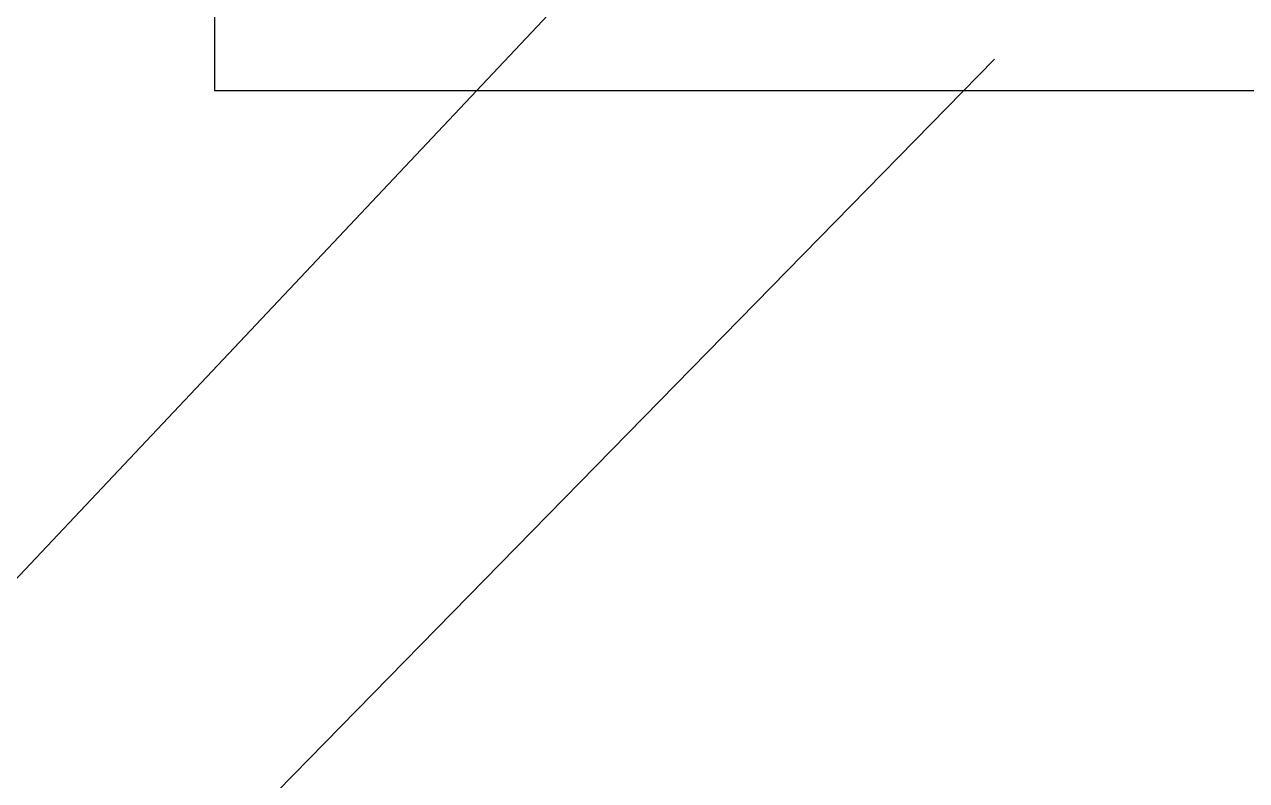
# Model space of a CAD drawing. Header units: millimetres. Extents: x -23396 to 106750, y 116 to 66281.
# Drawn here: x 89473 to 90752, y 37752 to 38544 of the extents above; entities that cross this region are included whole.
import ezdxf

# ---------------------------------------------------------------- set-up
doc = ezdxf.new("R2010")
doc.units = ezdxf.units.MM

# ---------------------------------------------------------------- blocks, each defined once
blk = doc.blocks.new('u14 shaft')
at = {"color": 0}
for p, q in [((-8301.466314056888, -604.7999999998137), (-7427.316314056516, 322.2900000005029)), ((-7956.466314058052, 203.77000000095), (-7956.466314058052, 100.0699999998323)), ((-8144.866314057727, -1023.935000000056), (-7006.06631405768, 138.1700000003911)), ((-7956.466314058052, 100.0699999998323), (-5592.16631405754, 100.0699999998323))]:
    blk.add_line(p, q, dxfattribs=at)
blk = doc.blocks.new('upn st')
at = {"linetype": 'Continuous', "xscale": 0.171875, "yscale": 0.171875, "zscale": 0.171875}
blk.add_blockref('u14 shaft', (6951.345140813152, -5502.441672076588), dxfattribs=at)

msp = doc.modelspace()

# ---------------------------------------------------------------- block references
at = {"xscale": 5, "yscale": 5, "zscale": 5}
msp.add_blockref('upn st', (61752.65652486314, 65900.8371925439), dxfattribs=at)

doc.saveas('drawing.dxf')
